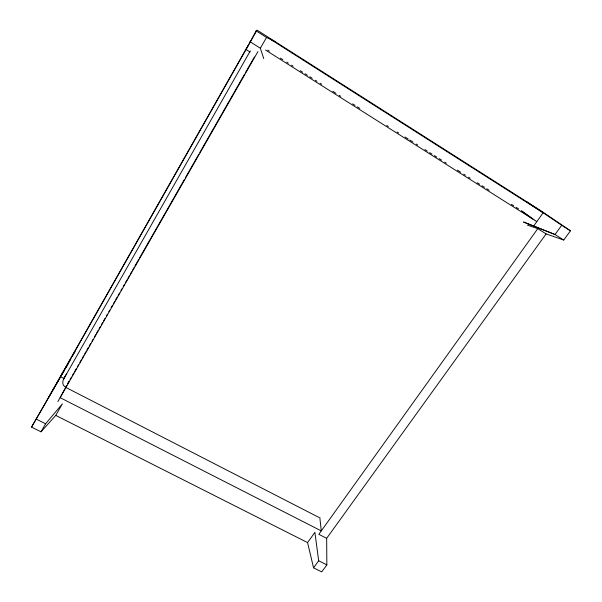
<?xml version="1.0" encoding="UTF-8"?>
<svg xmlns="http://www.w3.org/2000/svg" width="602" height="602" viewBox="0 0 602 602"><rect width="100%" height="100%" fill="white"/><g stroke="black" fill="none" stroke-linecap="round" stroke-linejoin="round"><path stroke-width="0.9" d="M66.483 374.068C64.09 377.439 60.516 383.075 64.647 386.634M527.39 225.103L537.782 228.64L546.112 233.9L563.735 240.032L570.455 230.822L542.139 211.565L257.031 30.1L256.136 30.875L246.022 49.514L249.898 51.953M66.875 385.288L60.117 397.644L321.287 530.904L319.782 517.276M67.778 383.64L69.132 381.171L67.853 383.414M41.019 431.815L45.609 423.785L62.397 403.822L55.753 415.395L41.019 431.815L31.545 427.081L70.818 358.973M48.852 396.929L247.904 45.82M256.113 31.718L60.501 376.717L64.422 378.741M63.413 379.486L250.342 50.854M65.287 387.899L66.566 385.656M70.065 379.538L71.465 377.085M72.398 375.452L73.798 373.007M74.731 371.374L76.13 368.921M77.53 366.475L78.463 364.842M79.863 362.389L81.262 359.943M82.196 358.31L83.595 355.857M84.528 354.224L85.928 351.771M86.861 350.138L88.261 347.693M89.194 346.06L90.593 343.607M92.001 341.161L92.934 339.528M94.333 337.075L95.733 334.629M96.666 332.996L98.066 330.543M98.999 328.91L100.399 326.465M101.332 324.832L102.731 322.379M103.664 320.746L105.064 318.3M106.464 315.847L107.397 314.214M108.796 311.761L109.73 310.128M111.129 307.682L112.529 305.229M113.462 303.596L114.862 301.15M115.795 299.518L117.194 297.064M118.127 295.431L119.527 292.986M120.927 290.533L121.86 288.9M123.26 286.454L124.193 284.821M125.592 282.368L126.992 279.922M127.925 278.282L129.332 275.836M130.265 274.203L131.665 271.75M132.598 270.117L133.998 267.672M134.931 266.039L138.663 259.507M139.596 257.874L184.393 179.486M185.326 177.853L198.856 154.172M199.789 152.539L244.593 74.151M245.526 72.518L254.39 57.002M57.897 401.526L257.927 51.599M263.729 58.605L260.357 48.243L266.513 37.474L275.656 41.952M31.545 427.081L60.426 377.138M61.359 375.52L64.632 369.861M65.565 368.243L68.372 363.39M72.225 356.55L73.166 354.939M74.106 353.329L75.039 351.711M313.559 567.829L307.569 542.598L314.899 532.341L318.669 560.771L313.559 567.829L321.724 571.9L326.848 564.879L326.668 538.331L546.112 233.9M523.499 222.003L533.665 226.043L543.132 212.784L271.329 39.837M537.782 228.64L318.827 534.335L326.668 538.331M523.74 222.093L555.006 234.509L563.735 240.032M533.665 226.043L555.006 234.509L561.711 225.261L570.455 230.822M36.12 419.022L45.609 423.785M318.669 560.771L326.848 564.879M55.753 415.395L307.569 542.598M65.746 387.379L318.782 517.344M249.996 41.696L260.357 48.243M267.785 50.139L269.327 51.117M280.419 58.138L282.797 59.643M286.763 62.156L288.35 63.165M291.526 65.174L293.114 66.175M300.263 70.697L302.64 72.202M305.026 73.715L307.404 75.22M309.782 76.725L312.167 78.23M315.343 80.239L316.93 81.247M320.106 83.257L321.694 84.265M332.801 91.293L335.976 93.302M339.152 95.312L340.74 96.32M352.644 103.853L355.029 105.365M357.407 106.87L359.793 108.375M386.777 125.457L388.365 126.465M397.102 131.988L398.682 132.989M405.033 137.015L408.209 139.024M409.796 140.025L412.972 142.034M416.148 144.044L417.735 145.052M424.877 149.574L427.262 151.079M429.64 152.584L432.025 154.089M434.403 155.602L436.789 157.107M439.167 158.612L441.552 160.124M444.72 162.134L446.308 163.134M457.422 170.17L460.598 172.18M463.773 174.189L465.361 175.19M468.537 177.206L470.124 178.207M477.266 182.73L479.651 184.235M482.029 185.74L484.414 187.252M486.792 188.757L489.17 190.262M511.399 204.334L513.777 205.839M516.162 207.344L518.54 208.856M265.49 50.011L536.811 221.641L521.648 210.926M256.136 30.875L266.513 37.474M526.11 201.369L561.847 225.344M521.588 210.926L532.552 218.947"/></g></svg>
